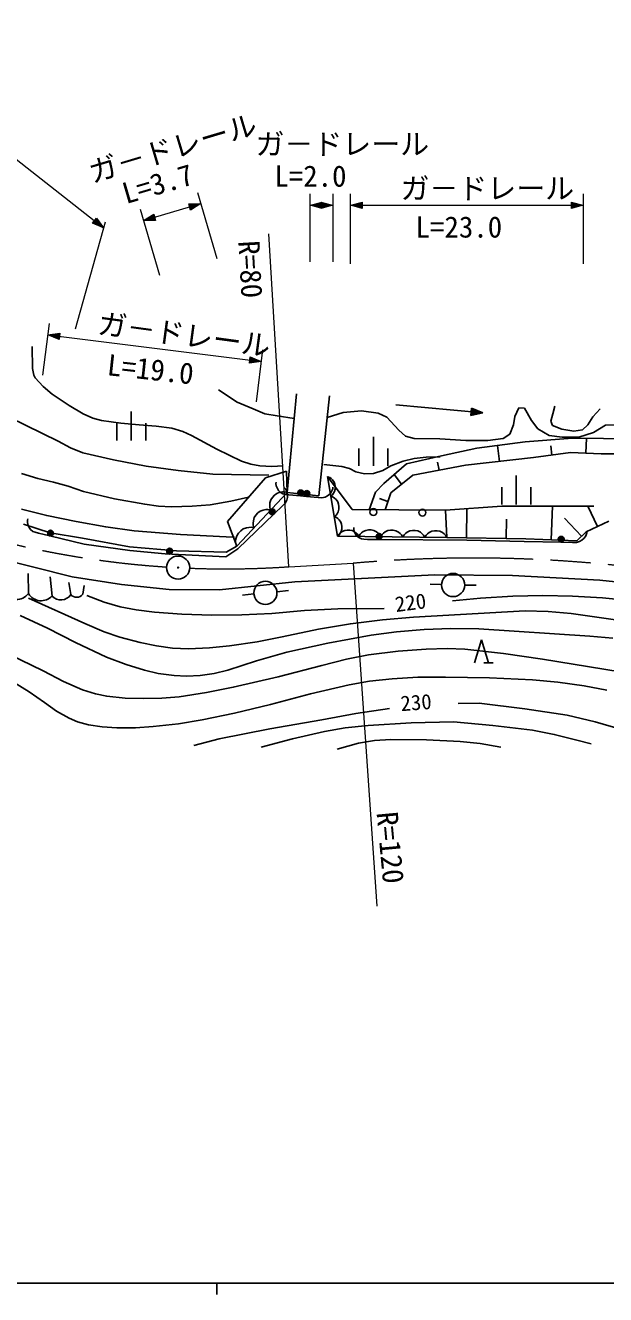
# Model space of a CAD drawing. Units: millimetres, scale not verified. Extents: x 40000 to 680000, y 20000 to 380000.
# Drawn here: x 151446 to 201591, y 204000 to 313681 of the extents above; entities that cross this region are included whole.
import ezdxf
from ezdxf.enums import TextEntityAlignment as Align

# ---------------------------------------------------------------- set-up
doc = ezdxf.new("R2010")
doc.units = ezdxf.units.MM
doc.header["$LTSCALE"] = 1000
doc.linetypes.add('CHAIN', pattern=[18.5, 12, -1.5, 3.5, -1.5])
for name, color, linetype, lineweight in [('M-BGD', 7, 'Continuous', 25), ('M-BMK', 2, 'CHAIN', 13), ('M-BMK-SRVR', 3, 'Continuous', 25), ('M-STR-HTXT', 7, 'Continuous', 13), ('M-TTL-BAND', 7, 'Continuous', 25)]:
    doc.layers.add(name, color=color, linetype=linetype, lineweight=lineweight)
doc.styles.add('ＭＳ ゴシック', font='')
doc.styles.get('ＭＳ ゴシック').set_extended_font_data('MS Gothic')

msp = doc.modelspace()

# ---------------------------------------------------------------- linework, layer by layer
at = {"layer": 'M-BGD'}
for p, q in [((168147, 282180), (169752, 281109)), ((169752, 281109), (171137, 280542)), ((174872, 281855), (174072, 273321)), ((176817, 273035), (177733, 281683)), ((183447, 280902), (190977, 280201)), ((160595, 280312), (160595, 277809)), ((171137, 280542), (172144, 280101)), ((172144, 280101), (173214, 279943)), ((173214, 279943), (174671, 279710)), ((177532, 279788), (178911, 280227)), ((178911, 280227), (180484, 280384)), ((180484, 280384), (181932, 280164)), ((181932, 280164), (182687, 279817)), ((182687, 279817), (183726, 278714)), ((190011, 280612), (189951, 279974)), ((189951, 279974), (190977, 280201)), ((190045, 280549), (189997, 280030)), ((189997, 280030), (190857, 280212)), ((190977, 280201), (190011, 280612)), ((190079, 280485), (190042, 280086)), ((190042, 280086), (190738, 280223)), ((190857, 280212), (190045, 280549)), ((190738, 280223), (190079, 280485)), ((190113, 280422), (190087, 280143)), ((190087, 280143), (190618, 280234)), ((190618, 280234), (190113, 280422)), ((190148, 280358), (190133, 280199)), ((190133, 280199), (190499, 280245)), ((190499, 280245), (190148, 280358)), ((190182, 280295), (190178, 280255)), ((190178, 280255), (190339, 280260)), ((190339, 280260), (190182, 280295)), ((193623, 279156), (193749, 279880)), ((193749, 279880), (194095, 280636)), ((194095, 280636), (194567, 280605)), ((194567, 280605), (195197, 279534)), ((197042, 280100), (196870, 279487)), ((197213, 280763), (197042, 280100)), ((200057, 279168), (200498, 279855)), ((200498, 279855), (201111, 280542)), ((159345, 279311), (159345, 277809)), ((161845, 279311), (161845, 277809)), ((183726, 278714), (184292, 278179)), ((193308, 278368), (193623, 279156)), ((195197, 279534), (195732, 278809)), ((195732, 278809), (196707, 278242)), ((196870, 279487), (196993, 279094)), ((196993, 279094), (197802, 278800)), ((197802, 278800), (198856, 278628)), ((198856, 278628), (199591, 278726)), ((199591, 278726), (200057, 279168)), ((200547, 278494), (201585, 279124)), ((201585, 279124), (203191, 279187)), ((181521, 278121), (181521, 275618)), ((184292, 278179), (185048, 277990)), ((185048, 277990), (187251, 277958)), ((187251, 277958), (189517, 277801)), ((189517, 277801), (191405, 277801)), ((190457, 277147), (194641, 277691)), ((191405, 277801), (192742, 277990)), ((192742, 277990), (193308, 278368)), ((194641, 277691), (198715, 278018)), ((196707, 278242), (197840, 278084)), ((197840, 278084), (199288, 278084)), ((198715, 278018), (204256, 277963)), ((199288, 278084), (200547, 278494)), ((199883, 276712), (199936, 278006)), ((180271, 277120), (180271, 275618)), ((182771, 277120), (182771, 275618)), ((184373, 275788), (187415, 276495)), ((187415, 276495), (190457, 277147)), ((192413, 276005), (192260, 277382)), ((198552, 276767), (195347, 276332)), ((196949, 276549), (196843, 277337)), ((201214, 276658), (198552, 276767)), ((204908, 276658), (201214, 276658)), ((182417, 274101), (184373, 275788)), ((189480, 275679), (184916, 274809)), ((187198, 275244), (187067, 275933)), ((195347, 276332), (189480, 275679)), ((168923, 270801), (172184, 274581)), ((172184, 274581), (174014, 275154)), ((173101, 274100), (173111, 274220)), ((174014, 275154), (174072, 273321)), ((177561, 274696), (179678, 271832)), ((178419, 269541), (177561, 274696)), ((177749, 274604), (177564, 274677)), ((177866, 274520), (177749, 274604)), ((177989, 274403), (177866, 274520)), ((178123, 274218), (177989, 274403)), ((178190, 274022), (178123, 274218)), ((184916, 274809), (183015, 273286)), ((183965, 274047), (183308, 274870)), ((193866, 274790), (193866, 272287)), ((174072, 273321), (169724, 268682)), ((173183, 273234), (172980, 273078)), ((173123, 273897), (173101, 274100)), ((173222, 273647), (173123, 273897)), ((173447, 273331), (173183, 273234)), ((173327, 273477), (173222, 273647)), ((173476, 273343), (173327, 273477)), ((173654, 273368), (173447, 273331)), ((173704, 273202), (173476, 273343)), ((173832, 273373), (173654, 273368)), ((173900, 273145), (173704, 273202)), ((173831, 273726), (173942, 273611)), ((174072, 273321), (173832, 273373)), ((174219, 273117), (173900, 273145)), ((173942, 273611), (174052, 273382)), ((174052, 273382), (174104, 273155)), ((174072, 273321), (176817, 273035)), ((174104, 273155), (174100, 272872)), ((175215, 273029), (174219, 273117)), ((177776, 273205), (177559, 273023)), ((177913, 273394), (177776, 273205)), ((177844, 272998), (177995, 273127)), ((178014, 273626), (177913, 273394)), ((177995, 273127), (178078, 273244)), ((178028, 273785), (178014, 273626)), ((178078, 273244), (178157, 273395)), ((178157, 273395), (178224, 273614)), ((178224, 273821), (178190, 274022)), ((178224, 273614), (178224, 273821)), ((181167, 271822), (181711, 273340)), ((181711, 273340), (182417, 274101)), ((183015, 273286), (182525, 271812)), ((192616, 273789), (192616, 272287)), ((195116, 273789), (195116, 272287)), ((172585, 272411), (172562, 272202)), ((172562, 272202), (172568, 272024)), ((172568, 272024), (172635, 271788)), ((172666, 272682), (172585, 272411)), ((172807, 272894), (172666, 272682)), ((172980, 273078), (172807, 272894)), ((173663, 272171), (172944, 271475)), ((173893, 272394), (173663, 272171)), ((174039, 272646), (173893, 272394)), ((174100, 272872), (174039, 272646)), ((175748, 272982), (175215, 273029)), ((176744, 272894), (175748, 272982)), ((177063, 272866), (176744, 272894)), ((177349, 272921), (177063, 272866)), ((177559, 273023), (177349, 272921)), ((178039, 272921), (177844, 272998)), ((178163, 272832), (178039, 272921)), ((178293, 272708), (178163, 272832)), ((178435, 272512), (178293, 272708)), ((178506, 272305), (178435, 272512)), ((178542, 272091), (178506, 272305)), ((178542, 271872), (178542, 272091)), ((182770, 272549), (182050, 272789)), ((187743, 271775), (192633, 272143)), ((192633, 272143), (196490, 272143)), ((196490, 272143), (200564, 272143)), ((196897, 269233), (197005, 272143)), ((200890, 270376), (200057, 272143)), ((151620, 270730), (151627, 270934)), ((151627, 270934), (151655, 271051)), ((172944, 271475), (169802, 268436)), ((171229, 271148), (171148, 270878)), ((171370, 271361), (171229, 271148)), ((171543, 271545), (171370, 271361)), ((171746, 271700), (171543, 271545)), ((172010, 271798), (171746, 271700)), ((172217, 271834), (172010, 271798)), ((172395, 271840), (172217, 271834)), ((172635, 271788), (172395, 271840)), ((178140, 271220), (178299, 271357)), ((178324, 271148), (178140, 271220)), ((178299, 271357), (178388, 271481)), ((178441, 271064), (178324, 271148)), ((178388, 271481), (178471, 271641)), ((178564, 270946), (178441, 271064)), ((178471, 271641), (178542, 271872)), ((178699, 270761), (178564, 270946)), ((179678, 271832), (187743, 271775)), ((187743, 271775), (187858, 269427)), ((189568, 269399), (189609, 271916)), ((192987, 269343), (193015, 271023)), ((199505, 269533), (198045, 271099)), ((153592, 269828), (151272, 270586)), ((151681, 270468), (151620, 270730)), ((151761, 270285), (151681, 270468)), ((151889, 270131), (151761, 270285)), ((152094, 269958), (151889, 270131)), ((152280, 269873), (152094, 269958)), ((152591, 269799), (152280, 269873)), ((156395, 269370), (153592, 269828)), ((169724, 268682), (168923, 270801)), ((170054, 270000), (169873, 269807)), ((170267, 270163), (170054, 270000)), ((170543, 270265), (170267, 270163)), ((170760, 270303), (170543, 270265)), ((170947, 270309), (170760, 270303)), ((171198, 270255), (170947, 270309)), ((171148, 270878), (171125, 270669)), ((171125, 270669), (171131, 270491)), ((171131, 270491), (171198, 270255)), ((178677, 269827), (178568, 269720)), ((178654, 269788), (178732, 269939)), ((178823, 269933), (178677, 269827)), ((178766, 270566), (178699, 270761)), ((178732, 269939), (178799, 270157)), ((178799, 270364), (178766, 270566)), ((178799, 270157), (178799, 270364)), ((179040, 270039), (178823, 269933)), ((179256, 270072), (179040, 270039)), ((179472, 270069), (179256, 270072)), ((179688, 270031), (179472, 270069)), ((179903, 269920), (179688, 270031)), ((179820, 270159), (179821, 270279)), ((179859, 269959), (179820, 270159)), ((179976, 269717), (179859, 269959)), ((180045, 269810), (179903, 269920)), ((180490, 269821), (180374, 269708)), ((180643, 269933), (180490, 269821)), ((180872, 270044), (180643, 269933)), ((181101, 270080), (180872, 270044)), ((181329, 270077), (181101, 270080)), ((181556, 270036), (181329, 270077)), ((181783, 269919), (181556, 270036)), ((181934, 269803), (181783, 269919)), ((182543, 269910), (182389, 269798)), ((182772, 270021), (182543, 269910)), ((183001, 270057), (182772, 270021)), ((183229, 270054), (183001, 270057)), ((183456, 270013), (183229, 270054)), ((183683, 269896), (183456, 270013)), ((183833, 269780), (183683, 269896)), ((184443, 269887), (184289, 269775)), ((184672, 269998), (184443, 269887)), ((184901, 270034), (184672, 269998)), ((185129, 270031), (184901, 270034)), ((185356, 269990), (185129, 270031)), ((185583, 269873), (185356, 269990)), ((185733, 269757), (185583, 269873)), ((186343, 269864), (186189, 269752)), ((186572, 269975), (186343, 269864)), ((186801, 270010), (186572, 269975)), ((187029, 270008), (186801, 270010)), ((187256, 269967), (187029, 270008)), ((187483, 269850), (187256, 269967)), ((187633, 269734), (187483, 269850)), ((199912, 269913), (199098, 269152)), ((199958, 269819), (199873, 269580)), ((201868, 270838), (199912, 269913)), ((199962, 269979), (199958, 269819)), ((153564, 269567), (152591, 269799)), ((156529, 268860), (153564, 269567)), ((160457, 268625), (156395, 269370)), ((160483, 268294), (156529, 268860)), ((169640, 269301), (169616, 269082)), ((169616, 269082), (169622, 268895)), ((169622, 268895), (169692, 268648)), ((169725, 269584), (169640, 269301)), ((169873, 269807), (169725, 269584)), ((178419, 269541), (178570, 269670)), ((187858, 269427), (178419, 269541)), ((178568, 269720), (178458, 269541)), ((178570, 269670), (178654, 269788)), ((180095, 269556), (179976, 269717)), ((180152, 269701), (180045, 269810)), ((180254, 269434), (180095, 269556)), ((180258, 269519), (180152, 269701)), ((180493, 269312), (180254, 269434)), ((180374, 269708), (180258, 269519)), ((180693, 269270), (180493, 269312)), ((181013, 269267), (180693, 269270)), ((182013, 269259), (181013, 269267)), ((182046, 269688), (181934, 269803)), ((189609, 269192), (182013, 269259)), ((182158, 269496), (182046, 269688)), ((182274, 269685), (182158, 269496)), ((182389, 269798), (182274, 269685)), ((183946, 269665), (183833, 269780)), ((184058, 269473), (183946, 269665)), ((184174, 269662), (184058, 269473)), ((184289, 269775), (184174, 269662)), ((185846, 269642), (185733, 269757)), ((185958, 269450), (185846, 269642)), ((186074, 269639), (185958, 269450)), ((186189, 269752), (186074, 269639)), ((187746, 269618), (187633, 269734)), ((187858, 269427), (187746, 269618)), ((194697, 269315), (187858, 269427)), ((194562, 269091), (189609, 269192)), ((197741, 269024), (194562, 269091)), ((199098, 269152), (194697, 269315)), ((198741, 269003), (197741, 269024)), ((199061, 268996), (198741, 269003)), ((199343, 269070), (199061, 268996)), ((199545, 269186), (199343, 269070)), ((199749, 269382), (199545, 269186)), ((199873, 269580), (199749, 269382)), ((147935, 267931), (155485, 266021)), ((164518, 268281), (160457, 268625)), ((163519, 268012), (160483, 268294)), ((168778, 267764), (163519, 268012)), ((168809, 268167), (164518, 268281)), ((169802, 268436), (168778, 267764)), ((169724, 268682), (168809, 268167)), ((151717, 264579), (151675, 266322)), ((153748, 264371), (153582, 266032)), ((155365, 264496), (155199, 265533)), ((155485, 266021), (159755, 265357)), ((168213, 264900), (174723, 265606)), ((174723, 265606), (186829, 266187)), ((186829, 266187), (193548, 266146)), ((193548, 266146), (201094, 265731)), ((201094, 265731), (208018, 264983)), ((156402, 264537), (156526, 265284)), ((159755, 265357), (163860, 264942)), ((163860, 264942), (168213, 264900)), ((171193, 264545), (170197, 264451)), ((173183, 264745), (174177, 264852)), ((187414, 265355), (186414, 265390)), ((189413, 265321), (190413, 265321)), ((190267, 258586), (190867, 260589)), ((190867, 260589), (191467, 258586)), ((191067, 258586), (191867, 258586))]:
    msp.add_line(p, q, dxfattribs=at)
for points in [[(173734, 275626), (172735, 275562), (171720, 275614), (170933, 275768), (170110, 276034), (167992, 277061), (165796, 278245), (165063, 278574), (164103, 278864), (162751, 279061), (161292, 279168), (159699, 279293), (158033, 279534), (157262, 279747), (156450, 280104), (155218, 280823), (153752, 281825), (152994, 282478), (152290, 283223), (152176, 283441), (152061, 284027), (152019, 285930)], [(145825, 281870), (154268, 277747), (155331, 277182), (156404, 276741), (159072, 276131), (161874, 275598), (164660, 275213), (167657, 274906), (172494, 274826)], [(187297, 276383), (186093, 276370), (185055, 276254), (184084, 276011), (183025, 275621), (182325, 275229), (181529, 274943), (180767, 274941), (179996, 275091), (179462, 275375), (178790, 275573), (177226, 275721)], [(170736, 272923), (169194, 272564), (167420, 272260), (165863, 272123), (164083, 272080), (162954, 272133), (161767, 272295), (159150, 272771), (156467, 273397), (155148, 273868), (153881, 274215), (152514, 274525), (151108, 274966)], [(151111, 271869), (153298, 271318), (155845, 270795), (158391, 270336), (160858, 269998), (164847, 269684), (168800, 269478), (169522, 269468)], [(156756, 264406), (158253, 263835), (159647, 263427), (161023, 263169), (162618, 262980), (164973, 262794), (167558, 262701), (170159, 262730), (172755, 262861), (175577, 263108), (178435, 263248), (182465, 263293)], [(188357, 263963), (190779, 264197), (193575, 264356), (196161, 264406), (198716, 264355), (201313, 264202), (203950, 263946), (207120, 263500), (210319, 262943), (213458, 262314), (216486, 261600), (221291, 260257)], [(202634, 262294), (198623, 262856), (196628, 263031), (194629, 263096), (184984, 262543), (182319, 262321), (179538, 261978), (176767, 261498), (173635, 260845), (171465, 260419), (169092, 260061), (167347, 259878), (165547, 259807), (164168, 259874), (162778, 260057), (161357, 260344), (159617, 260816), (158247, 261288), (156586, 261981), (151715, 264188)], [(205499, 257380), (196129, 258908), (192765, 259404), (189422, 259784), (187891, 259834), (186091, 259782), (183673, 259592), (181091, 259275), (179190, 258901), (177055, 258364), (173295, 257385), (169407, 256485), (167098, 256031), (164724, 255670), (163233, 255545), (161633, 255518), (160057, 255554), (158480, 255714), (157499, 255921), (156389, 256266), (154744, 256994), (152970, 257899), (144168, 262170)], [(150989, 262673), (153349, 261579), (155771, 260342), (158464, 259088), (160149, 258448), (161753, 257957), (162928, 257687), (164315, 257491), (165362, 257447), (166565, 257506), (167755, 257680), (168938, 257970), (171409, 258782), (174038, 259528), (177584, 260292), (181324, 260984), (183507, 261271), (185899, 261476), (188224, 261558), (190624, 261535), (200226, 260914), (202218, 260738)], [(150561, 256835), (151786, 256096), (153096, 255171), (154144, 254429), (155216, 253811), (155957, 253506), (156910, 253237), (158096, 253051), (159353, 252970), (160953, 252976), (162500, 253082), (164684, 253338), (166717, 253675), (169518, 254245), (172630, 254992), (176078, 255916), (179432, 256703), (181171, 257001), (183158, 257226), (185355, 257346), (187755, 257367), (191554, 257290), (195271, 257114), (197463, 256922), (199723, 256612), (201690, 256244)], [(182925, 254645), (180012, 254213), (177061, 253673), (172565, 252892), (168204, 252022), (166008, 251453)], [(212332, 250187), (202976, 252832), (200678, 253490), (198262, 254068), (194616, 254619), (190675, 255108), (188838, 255095)], [(171810, 251322), (174518, 252034), (177304, 252661), (179080, 252965), (181065, 253192), (184775, 253397), (188446, 253484), (191835, 253185), (195275, 252772), (197155, 252407), (199097, 251923), (200343, 251585)], [(192534, 251322), (190757, 251618), (189008, 251804), (186099, 251936), (183018, 251962), (181620, 251870), (180222, 251659), (178398, 251148)]]:
    msp.add_lwpolyline(points, dxfattribs=at)
for centre, major_axis in [((175237, 273278), (0, 250)), ((175237, 273278), (0, 150)), ((175237, 273278), (0, 50.1)), ((175770, 273231), (0, 250)), ((175770, 273231), (0, 150)), ((175770, 273231), (0, 50.1)), ((172770, 271655), (0, 250)), ((172770, 271655), (0, 150)), ((172770, 271655), (0, 50.1)), ((181520, 271628), (0, 300)), ((185762, 271576), (0, 300)), ((153622, 269810), (0, 250)), ((153622, 269810), (0, 150)), ((153622, 269810), (0, 50.1)), ((182015, 269509), (0, 250)), ((182015, 269509), (0, 150)), ((182015, 269509), (0, 50.1)), ((197746, 269274), (0, 250)), ((197746, 269274), (0, 150)), ((197746, 269274), (0, 50.1)), ((163914, 268244), (0, 250)), ((163914, 268244), (0, 150)), ((163914, 268244), (0, 50.1)), ((172189, 264638), (0, 1001)), ((188413, 265321), (0, 1001))]:
    msp.add_ellipse(centre, major_axis=major_axis, ratio=0.998797, dxfattribs=at)
for centre, major_axis, start_param, end_param in [((150654, 265409), (0, 1349), 2.195069, 4.0496595), ((152810, 265238), (0, 1278), 2.1126085, 3.967199), ((154510, 265040), (0, 1015), 2.2910693, 4.1456598), ((155868, 264906), (0, 649), 2.2542761, 4.1088666)]:
    msp.add_ellipse(centre, major_axis=major_axis, ratio=0.998797, start_param=start_param, end_param=end_param, dxfattribs=at)
at = {"layer": 'M-BMK'}
msp.add_line((174207, 266901), (179762, 267197), dxfattribs=at)
for centre, major_axis, start_param, end_param in [((168786, 346815), (0, 80100), 2.5422256, 3.0773149), ((190147, 147498), (0, 120151), 6.0858749, 6.3698334), ((168772, 346816), (0, 80100), 3.1024956, 3.2095829)]:
    msp.add_ellipse(centre, major_axis=major_axis, ratio=0.998797, start_param=start_param, end_param=end_param, dxfattribs=at)
at = {"layer": 'M-BMK-SRVR'}
for major_axis in [(0, 1001), (0, 40.1)]:
    msp.add_ellipse((164645, 266822), major_axis=major_axis, ratio=0.998797, dxfattribs=at)
at = {"layer": 'M-STR-HTXT'}
for p, q in [((112134, 332249), (158211, 296197)), ((166320, 299238), (168005, 293536)), ((176055, 293245), (176055, 299135)), ((176055, 298134), (177055, 298414)), ((176335, 298134), (177015, 298334)), ((177008, 297853), (177008, 298414)), ((177008, 298414), (178008, 298134)), ((177015, 298334), (177015, 297933)), ((177048, 297933), (177048, 298334)), ((177048, 298334), (177728, 298134)), ((177055, 298414), (177055, 297853)), ((178008, 299135), (178008, 293245)), ((179554, 293083), (179554, 299135)), ((179554, 298134), (180554, 298414)), ((179834, 298134), (180514, 298334)), ((180514, 298334), (180514, 297933)), ((180554, 298414), (180554, 297853)), ((198653, 297853), (198653, 298414)), ((198653, 298414), (199653, 298134)), ((198693, 297933), (198693, 298334)), ((198693, 298334), (199373, 298134)), ((199653, 299135), (199653, 293083)), ((163067, 292074), (161383, 297776)), ((161666, 296816), (166604, 298278)), ((161666, 296816), (162546, 297369)), ((161935, 296895), (162530, 297281)), ((162530, 297281), (162644, 296897)), ((162546, 297369), (162705, 296831)), ((165565, 298263), (166604, 298278)), ((165724, 297725), (165565, 298263)), ((165626, 298197), (166335, 298199)), ((165740, 297813), (165626, 298197)), ((165687, 298132), (166182, 298153)), ((165755, 297902), (165687, 298132)), ((166604, 298278), (165724, 297725)), ((166335, 298199), (165740, 297813)), ((165748, 298067), (165951, 298085)), ((165771, 297990), (165748, 298067)), ((166182, 298153), (165755, 297902)), ((165951, 298085), (165771, 297990)), ((176055, 298134), (178008, 298134)), ((177055, 297853), (176055, 298134)), ((177015, 297933), (176335, 298134)), ((176495, 298134), (176975, 298254)), ((176975, 298013), (176495, 298134)), ((176735, 298134), (176935, 298174)), ((176935, 298094), (176735, 298134)), ((176935, 298174), (176935, 298094)), ((176975, 298254), (176975, 298013)), ((178008, 298134), (177008, 297853)), ((177728, 298134), (177048, 297933)), ((177088, 298013), (177088, 298254)), ((177088, 298254), (177568, 298134)), ((177568, 298134), (177088, 298013)), ((177128, 298094), (177128, 298174)), ((177128, 298174), (177328, 298134)), ((177328, 298134), (177128, 298094)), ((179554, 298134), (199653, 298134)), ((180554, 297853), (179554, 298134)), ((180514, 297933), (179834, 298134)), ((179994, 298134), (180474, 298254)), ((180474, 298013), (179994, 298134)), ((180234, 298134), (180434, 298174)), ((180434, 298094), (180234, 298134)), ((180434, 298174), (180434, 298094)), ((180474, 298254), (180474, 298013)), ((199653, 298134), (198653, 297853)), ((199373, 298134), (198693, 297933)), ((198733, 298013), (198733, 298254)), ((198733, 298254), (199213, 298134)), ((199213, 298134), (198733, 298013)), ((198773, 298094), (198773, 298174)), ((198773, 298174), (198973, 298134)), ((198973, 298134), (198773, 298094)), ((158342, 296663), (155745, 287444)), ((157250, 296593), (157595, 297035)), ((158211, 296197), (157250, 296593)), ((157331, 296632), (157577, 296947)), ((157990, 296370), (157331, 296632)), ((157412, 296670), (157560, 296859)), ((157864, 296469), (157412, 296670)), ((157493, 296708), (157542, 296772)), ((157675, 296617), (157493, 296708)), ((157542, 296772), (157675, 296617)), ((157560, 296859), (157864, 296469)), ((157577, 296947), (157990, 296370)), ((157595, 297035), (158211, 296197)), ((162705, 296831), (161666, 296816)), ((162644, 296897), (161935, 296895)), ((162088, 296941), (162514, 297192)), ((162583, 296962), (162088, 296941)), ((162318, 297009), (162499, 297104)), ((162521, 297027), (162318, 297009)), ((162499, 297104), (162521, 297027)), ((162514, 297192), (162583, 296962)), ((174207, 266901), (172489, 295676)), ((152962, 283449), (153519, 287930)), ((153396, 286936), (154423, 287091)), ((153396, 286936), (171828, 284639)), ((154354, 286534), (153396, 286936)), ((153674, 286902), (154373, 287016)), ((154324, 286619), (153674, 286902)), ((153833, 286882), (154324, 286942)), ((154294, 286703), (153833, 286882)), ((154071, 286852), (154274, 286867)), ((154264, 286788), (154071, 286852)), ((154274, 286867), (154264, 286788)), ((154324, 286942), (154294, 286703)), ((154373, 287016), (154324, 286619)), ((154423, 287091), (154354, 286534)), ((171951, 285633), (171394, 281152)), ((170801, 284484), (170870, 285041)), ((171828, 284639), (170801, 284484)), ((170850, 284559), (170900, 284956)), ((171550, 284674), (170850, 284559)), ((170870, 285041), (171828, 284639)), ((170900, 284956), (171550, 284674)), ((170900, 284634), (170930, 284872)), ((171391, 284693), (170900, 284634)), ((170930, 284872), (171391, 284693)), ((170950, 284708), (170960, 284788)), ((171153, 284723), (170950, 284708)), ((170960, 284788), (171153, 284723)), ((179762, 267197), (181811, 237566))]:
    msp.add_line(p, q, dxfattribs=at)
at = {"layer": 'M-TTL-BAND'}
for p, q in [((40000, 205000), (579000, 205000)), ((168000, 205000), (168000, 204000))]:
    msp.add_line(p, q, dxfattribs=at)

# ---------------------------------------------------------------- texts
at = {"layer": 'M-BGD', "style": 'ＭＳ ゴシック'}
for s, rotation, p in [('220', 7.209, (183529, 262590)), ('230', 4.205, (183943, 254020))]:
    msp.add_text(s, height=1320, rotation=rotation, dxfattribs=at).set_placement(p, align=Align.BOTTOM_LEFT)
at = {"layer": 'M-STR-HTXT', "style": 'ＭＳ ゴシック'}
for s, rotation, p in [('ガ－ドレール', 16.619, (157393, 299527)), ('L=3.7', 16.319, (160301, 297707)), ('R=80', 273.296, (169296, 295010)), ('ガ－ドレール', 352.291, (157543, 286512)), ('L=19.0', 353.793, (158385, 282913)), ('R=120', 275.294, (181245, 245600))]:
    msp.add_text(s, height=1833, rotation=rotation, dxfattribs=at).set_placement(p, align=Align.BOTTOM_LEFT)
for s, p in [('ガ－ドレール', (171336, 301963)), ('L=2.0', (172963, 299193)), ('ガ－ドレール', (183867, 298134)), ('L=23.0', (185169, 294793))]:
    msp.add_text(s, height=1833, dxfattribs=at).set_placement(p, align=Align.BOTTOM_LEFT)

doc.saveas('drawing.dxf')
